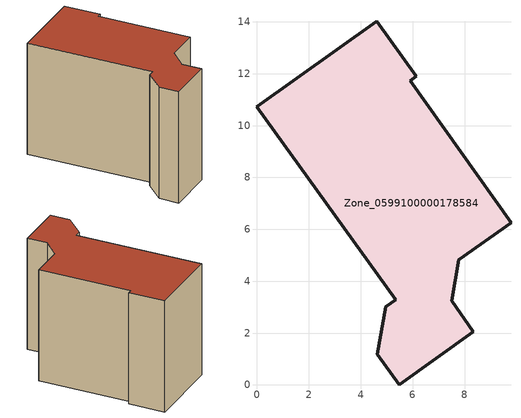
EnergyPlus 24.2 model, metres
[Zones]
Zone_0599100000178584
 floor ground (C_G): 4.61,14.03 6.14,11.9 5.9,11.73 9.79,6.26 7.78,4.82 7.5,3.24 8.34,2.06 5.48,0 4.64,1.18 4.96,3.01 5.34,3.28 0,10.73 z0
 wall outside (C_F): 5.34,3.28 4.96,3.01 4.64,1.18 5.48,0 8.34,2.06 7.5,3.24 7.78,4.82 9.79,6.26 5.9,11.73 6.14,11.9 4.61,14.03 0,10.73 5.34,3.28 z0:8.31
 roof outside (C_R): 4.61,14.03 0,10.73 5.34,3.28 4.96,3.01 4.64,1.18 5.48,0 8.34,2.06 7.5,3.24 7.78,4.82 9.79,6.26 5.9,11.73 6.14,11.9 z8.31
[BUILDING]
Pand.0599100000178584: North Axis=0; Terrain=City; Loads Convergence Tolerance Value=0.04; Temperature Convergence Tolerance Value=0.4; Solar Distribution=FullExterior; Maximum Number of Warmup Days=25; Minimum Number of Warmup Days=1
[Site:Location]
Rotterdam.The.Hague.AP_ZH_NLD Design_Conditions: Latitude=51.96; Longitude=4.45; Time Zone=1; Elevation=-4.5
[SITE:GROUNDTEMPERATURE:BUILDINGSURFACE]
18, 18, 18, 18, 18, 18, 18, 18, 18, 18, 18, 18
[MATERIAL] Thermal Absorptance=0.9; Solar Absorptance=0.7; Visible Absorptance=0.7
Name | Roughness | Thickness | Conductivity | Density | Specific Heat
G.TI.1975-1991 | MediumSmooth | 0.15 | 0.288461 | 540 | 1210
F.TI.1975-1991 | Rough | 0.3 | 0.230769 | 1920 | 840
R.TI.1975-1991 | MediumRough | 0.2 | 0.153846 | 1500 | 1000
[CONSTRUCTION]
C_G: G.TI.1975-1991
C_F: F.TI.1975-1991
C_R: R.TI.1975-1991
[ZONE]
Zone_0599100000178584: Type=1; Multiplier=1; Ceiling Height=Autocalculate; Volume=Autocalculate; Floor Area=autocalculate; Part of Total Floor Area=Yes
[ZONEINFILTRATION:DESIGNFLOWRATE]
Infil_Zone_0599100000178584: Zone or ZoneList or Space or SpaceList=Zone_0599100000178584; Schedule=AlwaysOn; Design Flow Rate Calculation Method=Flow/Area; Flow Rate per Floor Area=0.003; Constant Term Coefficient=1; Temperature Term Coefficient=0; Velocity Term Coefficient=0; Velocity Squared Term Coefficient=0
[HVACTEMPLATE:ZONE:IDEALLOADSAIRSYSTEM]
Zone_0599100000178584: Maximum Heating Supply Air Temperature=50; Minimum Cooling Supply Air Temperature=13; Maximum Heating Supply Air Humidity Ratio=0.0156; Minimum Cooling Supply Air Humidity Ratio=0.0077; Heating Limit=NoLimit; Cooling Limit=NoLimit; Dehumidification Control Type=ConstantSensibleHeatRatio; Cooling Sensible Heat Ratio=0.7; Dehumidification Setpoint=60; Humidification Control Type=None; Humidification Setpoint=30; Outdoor Air Method=None; Outdoor Air Flow Rate per Person=0.00944; Outdoor Air Flow Rate per Zone Floor Area=0; Outdoor Air Flow Rate per Zone=0; Demand Controlled Ventilation Type=None; Outdoor Air Economizer Type=NoEconomizer; Heat Recovery Type=None; Sensible Heat Recovery Effectiveness=0.7; Latent Heat Recovery Effectiveness=0.65
[ZONECONTROL:THERMOSTAT]
ThermostatControl_Zone_0599100000178584: Zone or ZoneList=Zone_0599100000178584; Control Type Schedule=DualSetpointControlType; Control 1=Thermostat_Zone_0599100000178584; Temperature Difference Between Cutout And Setpoint=0
[THERMOSTATSETPOINT:DUALSETPOINT]
Thermostat_Zone_0599100000178584: Heating Setpoint Temperature Schedule=HeatingSetpoint_Zone_0599100000178584; Cooling Setpoint Temperature Schedule=CoolingSetpoint_Zone_0599100000178584
[SCHEDULE:COMPACT]
HeatingSetpoint_Zone_0599100000178584: Through: 12/31, For: AllDays, Until: 24:00, 21
CoolingSetpoint_Zone_0599100000178584: Through: 12/31, For: AllDays, Until: 24:00, 24
DualSetpointControlType: Through: 12/31, For: AllDays, Until: 24:00, 4
AlwaysOn: Through: 12/31, For: AllDays, Until: 24:00, 1
